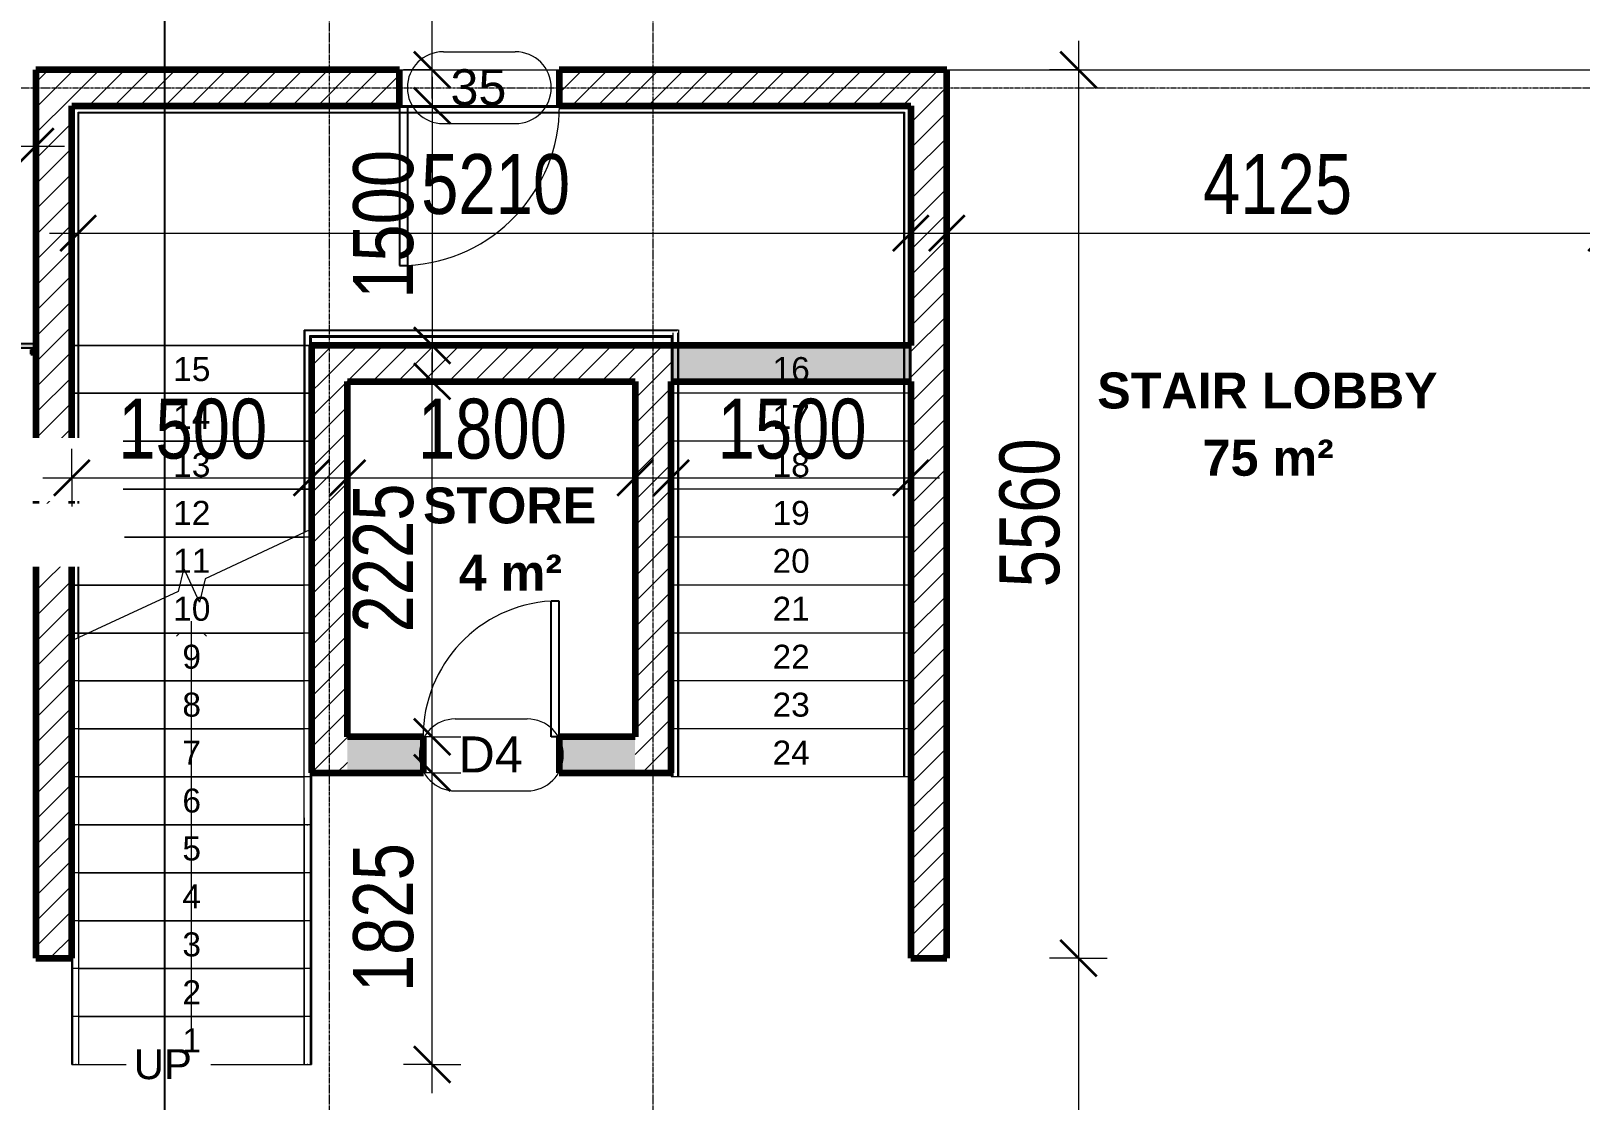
# Model space of a CAD drawing. Header units: millimetres. Extents: x -35190 to 411743, y -233114 to 23872.
# Drawn here: x 12194 to 21886, y -8462 to -1773 of the extents above; entities that cross this region are included whole.
import ezdxf

# ---------------------------------------------------------------- set-up
doc = ezdxf.new("R2010")
doc.units = ezdxf.units.MM
doc.linetypes.add('Grid Line', pattern=[22.225, 12.7, -3.175, 3.175, -3.175])
doc.linetypes.add('Overhead', pattern=[3.96875, 2.38125, -1.5875])
for name, color, linetype, lineweight in [('A-ANNO-DIMS', 211, 'Continuous', 9), ('A-ANNO-DIMS-75', 211, 'Continuous', 9), ('A-AREA', 32, 'Continuous', 18), ('A-AREA-IDEN', 2, 'Continuous', 9), ('A-DETL-THIN', 151, 'Continuous', 18), ('A-DOOR', 31, 'Continuous', 18), ('A-DOOR-IDEN', 31, 'Continuous', 9), ('A-FLOR-HRAL', 11, 'Continuous', 18), ('A-FLOR-HRAL-MBND', 5, 'Overhead', 18), ('A-GLAZ-CURT', 52, 'Continuous', 18), ('A-GLAZ-CWMG', 51, 'Continuous', 18), ('A-WALL', 113, 'Continuous', 18), ('A-WALL-PATT', 111, 'Continuous', 18), ('G-ANNO-TEXT', 231, 'Continuous', 9), ('S-GRID', 1, 'Continuous', 9), ('S-STRS', 31, 'Continuous', 18), ('S-STRS-ANNO', 31, 'Continuous', 18), ('S-STRS-IDEN', 31, 'Continuous', 18), ('S-STRS-MBND', 31, 'Overhead', 18)]:
    doc.layers.add(name, color=color, linetype=linetype, lineweight=lineweight)
doc.styles.add('Arial', font='arial.ttf', dxfattribs={"height": 187.5})
doc.styles.add('Arial_1', font='arial.ttf', dxfattribs={"height": 150})
doc.styles.add('Arial_10', font='arial.ttf', dxfattribs={"height": 225})
doc.styles.add('Arial_3', font='arial.ttf', dxfattribs={"width": 0.8, "height": 375})
doc.styles.add('Arial_7', font='arial.ttf', dxfattribs={"height": 262.5})
doc.styles.add('Arial_8', font='arial.ttf', dxfattribs={"width": 0.7, "height": 262.5})
doc.styles.add('Arial_B', font='arialbd.ttf', dxfattribs={"height": 225})
doc.dimstyles.new('main_4_5mm', dxfattribs={"dimscale": 304.8, "dimtxt": 382.597275, "dimasz": 0.738189, "dimexe": 0.590551, "dimexo": 0.0625, "dimgap": 0.024606, "dimtad": 1, "dimdec": 0, "dimzin": 0, "dimdsep": 46, "dimtxsty": 'Arial_3', "dimblk1": 'OBLIQUE', "dimblk2": 'OBLIQUE', "dimsah": 1, "dimcen": 0.09, "dimdle": 0.590551, "dimazin": 0, "dimtfac": 1, "dimtdec": 4, "dimtix": 1, "dimtmove": 0, "dimatfit": 3, "dimfxl": 0.590551, "dimfxlon": 1, "dimtvp": 1, "dimtolj": 1, "dimtzin": 0, "dimarcsym": 2})
doc.dimstyles.new('small_3_5mm', dxfattribs={"dimscale": 304.8, "dimtxt": 267.818092, "dimasz": 0.738189, "dimexe": 0.590551, "dimexo": 0.0625, "dimgap": 0.024606, "dimtad": 1, "dimdec": 0, "dimzin": 0, "dimdsep": 46, "dimtxsty": 'Arial_8', "dimblk1": 'OBLIQUE', "dimblk2": 'OBLIQUE', "dimsah": 1, "dimcen": 0.09, "dimdle": 0.590551, "dimazin": 0, "dimtfac": 1, "dimtdec": 4, "dimtix": 1, "dimtmove": 0, "dimatfit": 3, "dimfxl": 0.590551, "dimfxlon": 1, "dimtvp": 1, "dimtolj": 1, "dimtzin": 0, "dimarcsym": 2})
pattern_1 = [(45, (0, 0), (-79.5495, 79.5495), [])]

# ---------------------------------------------------------------- blocks, each defined once
blk = doc.blocks.new('M_Single-Flush - 1000 x 1800-437930-GROUND FLOOR')
at = {"layer": 'A-DOOR', "lineweight": 25}
for p, q in [((449, 112.5), (449, 1112.9)), ((500, 1112.9), (449, 1112.9)), ((500, 112.5), (500, 1112.9)), ((500, 112.5), (449, 112.5))]:
    blk.add_line(p, q, dxfattribs=at)
at = {"layer": 'A-DOOR'}
blk.add_arc((500, 112.5), 1001.7, 92.91841, 180, dxfattribs=at)
blk = doc.blocks.new('Railing - Railing-467463-GROUND FLOOR')
at = {"layer": 'A-FLOR-HRAL-MBND'}
for p, q in [((13908.5, -3647.6), (16239.3, -3647.6)), ((13908.5, -3740.3), (13908.5, -3647.6)), ((13908.5, -3647.6), (16239.3, -3647.6)), ((13908.5, -3740.3), (13908.5, -3647.6)), ((13908.5, -3647.6), (16239.3, -3647.6)), ((13908.5, -3740.3), (13908.5, -3647.6)), ((13908.5, -3647.6), (16239.3, -3647.6)), ((13908.5, -3740.3), (13908.5, -3647.6)), ((13938.5, -3677.6), (16209.3, -3677.6)), ((13938.5, -3740.3), (13938.5, -3677.6)), ((13938.5, -3677.6), (16209.3, -3677.6)), ((13938.5, -3740.3), (13938.5, -3677.6)), ((13938.5, -3677.6), (16209.3, -3677.6)), ((13938.5, -3740.3), (13938.5, -3677.6)), ((13938.5, -3677.6), (16209.3, -3677.6)), ((13938.5, -3740.3), (13938.5, -3677.6)), ((16209.3, -3662.6), (16209.3, -3740.3)), ((16209.3, -3662.6), (16209.3, -3740.3)), ((16209.3, -3662.6), (16209.3, -3740.3)), ((16209.3, -3662.6), (16209.3, -3740.3)), ((16239.3, -3662.6), (16239.3, -3740.3)), ((16239.3, -3662.6), (16239.3, -3740.3)), ((16239.3, -3662.6), (16239.3, -3740.3)), ((16239.3, -3662.6), (16239.3, -3740.3)), ((13908.5, -4040.3), (13908.5, -3740.3)), ((13908.5, -4040.3), (13908.5, -3740.3)), ((13908.5, -4040.3), (13908.5, -3740.3)), ((13908.5, -4040.3), (13908.5, -3740.3)), ((13938.5, -4040.3), (13938.5, -3740.3)), ((13938.5, -4040.3), (13938.5, -3740.3)), ((13938.5, -4040.3), (13938.5, -3740.3)), ((13938.5, -4040.3), (13938.5, -3740.3)), ((16209.3, -3740.3), (16209.3, -6140.3)), ((16209.3, -3740.3), (16209.3, -6140.3)), ((16209.3, -3740.3), (16209.3, -6140.3)), ((16209.3, -3740.3), (16209.3, -6140.3)), ((16239.3, -3740.3), (16239.3, -6140.3)), ((16239.3, -3740.3), (16239.3, -6140.3)), ((16239.3, -3740.3), (16239.3, -6140.3)), ((16239.3, -3740.3), (16239.3, -6140.3)), ((13908.5, -4909.4), (13908.5, -4040.3)), ((13908.5, -4909.4), (13908.5, -4040.3)), ((13908.5, -4909.4), (13908.5, -4040.3)), ((13908.5, -4909.4), (13908.5, -4040.3)), ((13938.5, -4895.4), (13938.5, -4040.3)), ((13938.5, -4895.4), (13938.5, -4040.3)), ((13938.5, -4895.4), (13938.5, -4040.3)), ((13938.5, -4895.4), (13938.5, -4040.3)), ((16209.3, -6140.3), (16209.3, -6440.3)), ((16209.3, -6140.3), (16209.3, -6440.3)), ((16209.3, -6140.3), (16209.3, -6440.3)), ((16209.3, -6140.3), (16209.3, -6440.3)), ((16239.3, -6140.3), (16239.3, -6440.3)), ((16239.3, -6140.3), (16239.3, -6440.3)), ((16239.3, -6140.3), (16239.3, -6440.3)), ((16239.3, -6140.3), (16239.3, -6440.3)), ((16239.3, -6440.3), (16209.3, -6440.3)), ((16239.3, -6440.3), (16209.3, -6440.3)), ((16239.3, -6440.3), (16209.3, -6440.3)), ((16239.3, -6440.3), (16209.3, -6440.3))]:
    blk.add_line(p, q, dxfattribs=at)
blk = doc.blocks.new('Railing - Railing-467467-GROUND FLOOR')
at = {"layer": 'A-FLOR-HRAL-MBND'}
for p, q in [((12459.3, -2250.7), (17688.5, -2250.7)), ((12459.3, -3740.3), (12459.3, -2250.7)), ((12459.3, -2250.7), (17688.5, -2250.7)), ((12459.3, -3740.3), (12459.3, -2250.7)), ((12459.3, -2250.7), (17688.5, -2250.7)), ((12459.3, -3740.3), (12459.3, -2250.7)), ((12459.3, -2250.7), (17688.5, -2250.7)), ((12459.3, -3740.3), (12459.3, -2250.7)), ((12489.3, -2280.7), (17658.5, -2280.7)), ((12489.3, -3740.3), (12489.3, -2280.7)), ((12489.3, -2280.7), (17658.5, -2280.7)), ((12489.3, -3740.3), (12489.3, -2280.7)), ((12489.3, -2280.7), (17658.5, -2280.7)), ((12489.3, -3740.3), (12489.3, -2280.7)), ((12489.3, -2280.7), (17658.5, -2280.7)), ((12489.3, -3740.3), (12489.3, -2280.7)), ((17658.5, -2280.7), (17658.5, -3440.3)), ((17658.5, -2280.7), (17658.5, -3440.3)), ((17658.5, -2280.7), (17658.5, -3440.3)), ((17658.5, -2280.7), (17658.5, -3440.3)), ((17688.5, -2250.7), (17688.5, -3440.3)), ((17688.5, -2250.7), (17688.5, -3440.3)), ((17688.5, -2250.7), (17688.5, -3440.3)), ((17688.5, -2250.7), (17688.5, -3440.3)), ((17658.5, -3440.3), (17658.5, -3740.3)), ((17658.5, -3440.3), (17658.5, -3740.3)), ((17658.5, -3440.3), (17658.5, -3740.3)), ((17658.5, -3440.3), (17658.5, -3740.3)), ((17688.5, -3440.3), (17688.5, -3740.3)), ((17688.5, -3440.3), (17688.5, -3740.3)), ((17688.5, -3440.3), (17688.5, -3740.3)), ((17688.5, -3440.3), (17688.5, -3740.3)), ((12459.3, -4040.3), (12459.3, -3740.3)), ((12459.3, -4040.3), (12459.3, -3740.3)), ((12459.3, -4040.3), (12459.3, -3740.3)), ((12459.3, -4040.3), (12459.3, -3740.3)), ((12489.3, -4040.3), (12489.3, -3740.3)), ((12489.3, -4040.3), (12489.3, -3740.3)), ((12489.3, -4040.3), (12489.3, -3740.3)), ((12489.3, -4040.3), (12489.3, -3740.3)), ((17658.5, -3740.3), (17658.5, -6140.3)), ((17658.5, -3740.3), (17658.5, -6140.3)), ((17658.5, -3740.3), (17658.5, -6140.3)), ((17658.5, -3740.3), (17658.5, -6140.3)), ((17688.5, -3740.3), (17688.5, -6140.3)), ((17688.5, -3740.3), (17688.5, -6140.3)), ((17688.5, -3740.3), (17688.5, -6140.3)), ((17688.5, -3740.3), (17688.5, -6140.3)), ((12459.3, -5585.2), (12459.3, -4040.3)), ((12459.3, -5585.2), (12459.3, -4040.3)), ((12459.3, -5585.2), (12459.3, -4040.3)), ((12459.3, -5585.2), (12459.3, -4040.3)), ((12489.3, -5571.2), (12489.3, -4040.3)), ((12489.3, -5571.2), (12489.3, -4040.3)), ((12489.3, -5571.2), (12489.3, -4040.3)), ((12489.3, -5571.2), (12489.3, -4040.3)), ((17658.5, -6140.3), (17658.5, -6440.3)), ((17658.5, -6140.3), (17658.5, -6440.3)), ((17658.5, -6140.3), (17658.5, -6440.3)), ((17658.5, -6140.3), (17658.5, -6440.3)), ((17688.5, -6140.3), (17688.5, -6440.3)), ((17688.5, -6140.3), (17688.5, -6440.3)), ((17688.5, -6140.3), (17688.5, -6440.3)), ((17688.5, -6140.3), (17688.5, -6440.3)), ((17688.5, -6440.3), (17658.5, -6440.3)), ((17688.5, -6440.3), (17658.5, -6440.3)), ((17688.5, -6440.3), (17658.5, -6440.3)), ((17688.5, -6440.3), (17658.5, -6440.3))]:
    blk.add_line(p, q, dxfattribs=at)
blk = doc.blocks.new('Top Rail Type - Top Rail_Internal_-467479-GROUND FLOOR')
at = {"layer": 'A-FLOR-HRAL'}
for p, q in [((13903.5, -6695.6), (13903.5, -8240.3)), ((13943.5, -8240.3), (13943.5, -6695.6))]:
    blk.add_line(p, q, dxfattribs=at)
at = {"layer": 'A-FLOR-HRAL', "flags": 128}
for points in [[(13920.7, -6739.9), (13923.5, -6740.3), (13926.3, -6739.9)], [(13925.6, -8240.3), (13923.5, -8240.3), (13921.4, -8240.3)]]:
    blk.add_lwpolyline(points, dxfattribs=at)
blk = doc.blocks.new('Top Rail Type - Top Rail_Internal_-V8-GROUND FLOOR')
at = {"layer": 'A-FLOR-HRAL', "linetype": 'Overhead'}
for p, q in [((13903.5, -3642.6), (16244.3, -3642.6)), ((13903.5, -4040.3), (13903.5, -3642.6)), ((13943.5, -3682.6), (16204.3, -3682.6)), ((13943.5, -4040.3), (13943.5, -3682.6)), ((16204.3, -3682.6), (16204.3, -3740.3)), ((16244.3, -3642.6), (16244.3, -3740.3)), ((16204.3, -3740.3), (16204.3, -6140.3)), ((16244.3, -3740.3), (16244.3, -6140.3)), ((13903.5, -4911.8), (13903.5, -4040.3)), ((13943.5, -4893.1), (13943.5, -4040.3)), ((16204.3, -6140.3), (16204.3, -6440.3)), ((16244.3, -6140.3), (16244.3, -6440.3)), ((16244.3, -6440.3), (16204.3, -6440.3))]:
    blk.add_line(p, q, dxfattribs=at)
at = {"layer": 'A-FLOR-HRAL'}
for p, q in [((13943.5, -4893.1), (13903.5, -4911.8)), ((13903.5, -8240.3), (13903.5, -4911.8)), ((13943.5, -8240.3), (13943.5, -4893.1)), ((13903.5, -8240.3), (13943.5, -8240.3))]:
    blk.add_line(p, q, dxfattribs=at)
blk = doc.blocks.new('Top Rail Type - Top Rail_Internal_-467497-GROUND FLOOR')
at = {"layer": 'A-FLOR-HRAL'}
for p, q in [((12454.3, -6695.6), (12454.3, -8240.3)), ((12494.3, -8240.3), (12494.3, -6695.6))]:
    blk.add_line(p, q, dxfattribs=at)
at = {"layer": 'A-FLOR-HRAL', "flags": 128}
for points in [[(12471.5, -6739.9), (12474.3, -6740.3), (12477.1, -6739.9)], [(12476.4, -8240.3), (12474.3, -8240.3), (12472.2, -8240.3)]]:
    blk.add_lwpolyline(points, dxfattribs=at)
blk = doc.blocks.new('Top Rail Type - Top Rail_Internal_-V9-GROUND FLOOR')
at = {"layer": 'A-FLOR-HRAL', "linetype": 'Overhead'}
for p, q in [((12454.3, -2245.7), (17693.5, -2245.7)), ((12454.3, -4040.3), (12454.3, -2245.7)), ((12494.3, -2285.7), (17653.5, -2285.7)), ((12494.3, -4040.3), (12494.3, -2285.7)), ((17653.5, -2285.7), (17653.5, -3440.3)), ((17693.5, -2245.7), (17693.5, -3440.3)), ((17653.5, -3440.3), (17653.5, -6140.3)), ((17693.5, -3440.3), (17693.5, -6140.3)), ((12454.3, -5587.5), (12454.3, -4040.3)), ((12494.3, -5568.9), (12494.3, -4040.3)), ((17653.5, -6140.3), (17653.5, -6440.3)), ((17693.5, -6140.3), (17693.5, -6440.3)), ((17693.5, -6440.3), (17653.5, -6440.3))]:
    blk.add_line(p, q, dxfattribs=at)
at = {"layer": 'A-FLOR-HRAL'}
for p, q in [((12494.3, -5568.9), (12454.3, -5587.5)), ((12454.3, -8240.3), (12454.3, -5587.5)), ((12494.3, -8240.3), (12494.3, -5568.9)), ((12454.3, -8240.3), (12494.3, -8240.3))]:
    blk.add_line(p, q, dxfattribs=at)
blk = doc.blocks.new('M_Single-Flush - 850 x 2100mm-428653-GROUND FLOOR')
at = {"layer": 'A-DOOR', "lineweight": 25}
for p, q in [((374, 112.5), (374, 962.7)), ((425, 962.7), (374, 962.7)), ((425, 112.5), (425, 962.7)), ((425, 112.5), (374, 112.5))]:
    blk.add_line(p, q, dxfattribs=at)
at = {"layer": 'A-DOOR'}
blk.add_arc((425, 112.5), 851.7, 93.43297, 180, dxfattribs=at)
blk = doc.blocks.new('Rectangular Mullion - 30mm Square-793321-GROUND FLOOR')
at = {"layer": 'A-GLAZ-CWMG'}
blk.add_hatch(color=1, dxfattribs=at).paths.add_polyline_path([(0, 15), (0, -15), (-30, -15), (-30, 15)])
at = {"layer": 'A-GLAZ-CWMG', "lineweight": 35}
for p, q in [((-30, 15), (0, 15)), ((-30, -15), (-30, 15)), ((0, 15), (0, -15)), ((0, -15), (-30, -15))]:
    blk.add_line(p, q, dxfattribs=at)
blk = doc.blocks.new('System Panel - Glazed-793317-GROUND FLOOR')
at = {"layer": 'A-GLAZ-CURT'}
blk.add_hatch(color=1, dxfattribs=at).paths.add_polyline_path([(343.8, 24.5), (343.8, 49.5), (-343.8, 49.5), (-343.8, 24.5)])
at = {"layer": 'A-GLAZ-CURT', "lineweight": 25}
for p, q in [((343.8, 49.5), (-343.8, 49.5)), ((-343.8, 49.5), (-343.8, 24.5)), ((-343.8, 24.5), (343.8, 24.5)), ((343.8, 24.5), (343.8, 49.5))]:
    blk.add_line(p, q, dxfattribs=at)
blk = doc.blocks.new('DIMBLOCK30-GROUND FLOOR')
at = {"layer": 'A-ANNO-DIMS-75', "transparency": 16777216}
for p, q in [((17923.9, -3037.4), (17923.9, -2857.4)), ((22048.9, -3037.4), (22048.9, -2857.4)), ((17743.9, -3037.4), (22228.9, -3037.4)), ((17923.9, -3037.4), (17923.9, -3217.4)), ((22048.9, -3037.4), (22048.9, -3217.4))]:
    blk.add_line(p, q, dxfattribs=at)
at = {"layer": 'A-ANNO-DIMS-75', "lineweight": 35, "transparency": 16777216}
for p, q in [((17923.9, -3037.4), (18036.4, -2924.9)), ((22048.9, -3037.4), (22161.4, -2924.9)), ((17923.9, -3037.4), (17811.4, -3149.9)), ((22048.9, -3037.4), (21936.4, -3149.9))]:
    blk.add_line(p, q, dxfattribs=at)
at = {"layer": 'A-ANNO-DIMS-75', "color": 0, "transparency": 16777216, "insert": (19527.3, -2543.1), "char_height": 375, "width": 1101.88, "attachment_point": 1, "line_spacing_factor": 0.941778, "style": 'Arial_3'}
blk.add_mtext('4125', dxfattribs=at)
blk = doc.blocks.new('_Oblique')
at = {"color": 0, "linetype": 'ByBlock', "lineweight": -2}
blk.add_line((-0.5, -0.5), (0.5, 0.5), dxfattribs=at)
blk = doc.blocks.new('DIMBLOCK31-GROUND FLOOR')
at = {"layer": 'A-ANNO-DIMS-75', "transparency": 16777216}
for p, q in [((12489.3, -3037.4), (12489.3, -2857.4)), ((17698.9, -3037.4), (17698.9, -2857.4)), ((12309.3, -3037.4), (17878.9, -3037.4)), ((12489.3, -3037.4), (12489.3, -3217.4)), ((17698.9, -3037.4), (17698.9, -3217.4))]:
    blk.add_line(p, q, dxfattribs=at)
at = {"layer": 'A-ANNO-DIMS-75', "lineweight": 35, "transparency": 16777216}
for p, q in [((12489.3, -3037.4), (12601.8, -2924.9)), ((17698.9, -3037.4), (17811.4, -2924.9)), ((12489.3, -3037.4), (12376.8, -3149.9)), ((17698.9, -3037.4), (17586.4, -3149.9))]:
    blk.add_line(p, q, dxfattribs=at)
at = {"layer": 'A-ANNO-DIMS-75', "color": 0, "transparency": 16777216, "insert": (14635, -2543.1), "char_height": 375, "width": 1101.88, "attachment_point": 1, "line_spacing_factor": 0.941778, "style": 'Arial_3'}
blk.add_mtext('5210', dxfattribs=at)
blk = doc.blocks.new('DIMBLOCK34-GROUND FLOOR')
at = {"layer": 'A-ANNO-DIMS-75', "transparency": 16777216}
for p, q in [((11086.4, -2493.1), (11086.4, -2313.1)), ((12223.9, -2493.1), (12223.9, -2313.1)), ((11086.4, -2493.1), (12403.9, -2493.1)), ((11086.4, -2493.1), (11086.4, -2673.1)), ((12223.9, -2493.1), (12223.9, -2673.1))]:
    blk.add_line(p, q, dxfattribs=at)
at = {"layer": 'A-ANNO-DIMS-75', "lineweight": 35, "transparency": 16777216}
for p, q in [((11086.4, -2493.1), (11198.9, -2380.6)), ((12223.9, -2493.1), (12336.4, -2380.6)), ((11086.4, -2493.1), (10973.9, -2605.6)), ((12223.9, -2493.1), (12111.4, -2605.6))]:
    blk.add_line(p, q, dxfattribs=at)
at = {"layer": 'A-ANNO-DIMS-75', "color": 0, "transparency": 16777216, "insert": (11196, -1998.8), "char_height": 375, "width": 1101.88, "attachment_point": 1, "line_spacing_factor": 0.941778, "style": 'Arial_3'}
blk.add_mtext('1138', dxfattribs=at)
blk = doc.blocks.new('DIMBLOCK127-GROUND FLOOR')
at = {"layer": 'A-ANNO-DIMS-75', "transparency": 16777216}
for p, q in [((18747.2, -1835.3), (18747.2, -7575.3)), ((18747.2, -2015.3), (18567.2, -2015.3)), ((18747.2, -2015.3), (18927.2, -2015.3)), ((18747.2, -7575.3), (18567.2, -7575.3)), ((18747.2, -7575.3), (18927.2, -7575.3))]:
    blk.add_line(p, q, dxfattribs=at)
at = {"layer": 'A-ANNO-DIMS-75', "lineweight": 35, "transparency": 16777216}
for p, q in [((18747.2, -2015.3), (18634.7, -1902.8)), ((18747.2, -2015.3), (18859.7, -2127.8)), ((18747.2, -7575.3), (18634.7, -7462.8)), ((18747.2, -7575.3), (18859.7, -7687.8))]:
    blk.add_line(p, q, dxfattribs=at)
at = {"layer": 'A-ANNO-DIMS-75', "color": 0, "transparency": 16777216, "insert": (18252.9, -5254.4), "char_height": 375, "width": 1101.88, "attachment_point": 1, "rotation": 90, "line_spacing_factor": 0.941778, "style": 'Arial_3'}
blk.add_mtext('5560', dxfattribs=at)
blk = doc.blocks.new('DIMBLOCK128-GROUND FLOOR')
at = {"layer": 'A-ANNO-DIMS-75', "lineweight": 35, "transparency": 16777216}
for p, q in [((18747.2, -7575.3), (18634.7, -7462.8)), ((18747.2, -7575.3), (18859.7, -7687.8)), ((18747.2, -15775.3), (18634.7, -15662.8)), ((18747.2, -15775.3), (18859.7, -15887.8))]:
    blk.add_line(p, q, dxfattribs=at)
at = {"layer": 'A-ANNO-DIMS-75', "transparency": 16777216}
for p, q in [((18747.2, -7575.3), (18567.2, -7575.3)), ((18747.2, -7575.3), (18747.2, -15955.3)), ((18747.2, -7575.3), (18927.2, -7575.3)), ((18747.2, -15775.3), (18567.2, -15775.3)), ((18747.2, -15775.3), (18927.2, -15775.3))]:
    blk.add_line(p, q, dxfattribs=at)
at = {"layer": 'A-ANNO-DIMS-75', "color": 0, "transparency": 16777216, "insert": (18252.9, -12134.4), "char_height": 375, "width": 1101.88, "attachment_point": 1, "rotation": 90, "line_spacing_factor": 0.941778, "style": 'Arial_3'}
blk.add_mtext('8200', dxfattribs=at)
blk = doc.blocks.new('DIMBLOCK188-GROUND FLOOR')
at = {"layer": 'A-ANNO-DIMS-75', "lineweight": 35, "transparency": 16777216}
for p, q in [((14704.1, -215.3), (14591.6, -102.8)), ((14704.1, -215.3), (14816.6, -327.8)), ((14704.1, -2015.3), (14591.6, -1902.8)), ((14704.1, -2015.3), (14816.6, -2127.8))]:
    blk.add_line(p, q, dxfattribs=at)
at = {"layer": 'A-ANNO-DIMS-75', "transparency": 16777216}
for p, q in [((14704.1, -215.3), (14524.1, -215.3)), ((14704.1, -2195.3), (14704.1, -215.3)), ((14704.1, -215.3), (14884.1, -215.3)), ((14704.1, -2015.3), (14524.1, -2015.3)), ((14704.1, -2015.3), (14884.1, -2015.3))]:
    blk.add_line(p, q, dxfattribs=at)
at = {"layer": 'A-ANNO-DIMS-75', "color": 0, "transparency": 16777216, "insert": (14355.8, -1395.5), "char_height": 262.5, "width": 672.429, "attachment_point": 1, "rotation": 90, "line_spacing_factor": 0.941778, "style": 'Arial_8'}
blk.add_mtext('1800', dxfattribs=at)
blk = doc.blocks.new('DIMBLOCK195-GROUND FLOOR')
at = {"layer": 'A-ANNO-DIMS-75', "lineweight": 35, "transparency": 16777216}
for p, q in [((14704.1, -2240.3), (14591.6, -2127.8)), ((14704.1, -2240.3), (14816.6, -2352.8)), ((14704.1, -3740.3), (14591.6, -3627.8)), ((14704.1, -3740.3), (14816.6, -3852.8))]:
    blk.add_line(p, q, dxfattribs=at)
at = {"layer": 'A-ANNO-DIMS-75', "transparency": 16777216}
for p, q in [((14704.1, -2060.3), (14704.1, -3920.3)), ((14704.1, -2240.3), (14524.1, -2240.3)), ((14704.1, -2240.3), (14884.1, -2240.3)), ((14704.1, -3740.3), (14524.1, -3740.3)), ((14704.1, -3740.3), (14884.1, -3740.3))]:
    blk.add_line(p, q, dxfattribs=at)
at = {"layer": 'A-ANNO-DIMS-75', "color": 0, "transparency": 16777216, "insert": (14209.7, -3449.4), "char_height": 375, "width": 1101.88, "attachment_point": 1, "rotation": 90, "line_spacing_factor": 0.941778, "style": 'Arial_3'}
blk.add_mtext('1500', dxfattribs=at)
blk = doc.blocks.new('DIMBLOCK196-GROUND FLOOR')
at = {"layer": 'A-ANNO-DIMS-75', "lineweight": 35, "transparency": 16777216}
for p, q in [((14704.1, -3965.3), (14591.6, -3852.8)), ((14704.1, -3965.3), (14816.6, -4077.8)), ((14704.1, -6190.3), (14591.6, -6077.8)), ((14704.1, -6190.3), (14816.6, -6302.8))]:
    blk.add_line(p, q, dxfattribs=at)
at = {"layer": 'A-ANNO-DIMS-75', "transparency": 16777216}
for p, q in [((14704.1, -6370.3), (14704.1, -3785.3)), ((14704.1, -3965.3), (14524.1, -3965.3)), ((14704.1, -3965.3), (14884.1, -3965.3)), ((14704.1, -6190.3), (14524.1, -6190.3)), ((14704.1, -6190.3), (14884.1, -6190.3))]:
    blk.add_line(p, q, dxfattribs=at)
at = {"layer": 'A-ANNO-DIMS-75', "color": 0, "transparency": 16777216, "insert": (14209.7, -5536.9), "char_height": 375, "width": 1101.88, "attachment_point": 1, "rotation": 90, "line_spacing_factor": 0.941778, "style": 'Arial_3'}
blk.add_mtext('2225', dxfattribs=at)
blk = doc.blocks.new('DIMBLOCK197-GROUND FLOOR')
at = {"layer": 'A-ANNO-DIMS-75', "transparency": 16777216}
for p, q in [((14173.9, -4568.2), (14173.9, -4388.2)), ((15973.9, -4568.2), (15973.9, -4388.2)), ((13993.9, -4568.2), (16153.9, -4568.2)), ((14173.9, -4568.2), (14173.9, -4748.2)), ((15973.9, -4568.2), (15973.9, -4748.2))]:
    blk.add_line(p, q, dxfattribs=at)
at = {"layer": 'A-ANNO-DIMS-75', "lineweight": 35, "transparency": 16777216}
for p, q in [((14173.9, -4568.2), (14286.4, -4455.7)), ((15973.9, -4568.2), (16086.4, -4455.7)), ((14173.9, -4568.2), (14061.4, -4680.7)), ((15973.9, -4568.2), (15861.4, -4680.7))]:
    blk.add_line(p, q, dxfattribs=at)
at = {"layer": 'A-ANNO-DIMS-75', "color": 0, "transparency": 16777216, "insert": (14614.8, -4073.8), "char_height": 375, "width": 1101.88, "attachment_point": 1, "line_spacing_factor": 0.941778, "style": 'Arial_3'}
blk.add_mtext('1800', dxfattribs=at)
blk = doc.blocks.new('DIMBLOCK198-GROUND FLOOR')
at = {"layer": 'A-ANNO-DIMS-75', "transparency": 16777216}
for p, q in [((12448.9, -4568.2), (12448.9, -4388.2)), ((13948.9, -4568.2), (13948.9, -4388.2)), ((12268.9, -4568.2), (14128.9, -4568.2)), ((12448.9, -4568.2), (12448.9, -4748.2)), ((13948.9, -4568.2), (13948.9, -4748.2))]:
    blk.add_line(p, q, dxfattribs=at)
at = {"layer": 'A-ANNO-DIMS-75', "lineweight": 35, "transparency": 16777216}
for p, q in [((12448.9, -4568.2), (12561.4, -4455.7)), ((13948.9, -4568.2), (14061.4, -4455.7)), ((12448.9, -4568.2), (12336.4, -4680.7)), ((13948.9, -4568.2), (13836.4, -4680.7))]:
    blk.add_line(p, q, dxfattribs=at)
at = {"layer": 'A-ANNO-DIMS-75', "color": 0, "transparency": 16777216, "insert": (12739.8, -4073.8), "char_height": 375, "width": 1101.88, "attachment_point": 1, "line_spacing_factor": 0.941778, "style": 'Arial_3'}
blk.add_mtext('1500', dxfattribs=at)
blk = doc.blocks.new('DIMBLOCK199-GROUND FLOOR')
at = {"layer": 'A-ANNO-DIMS-75', "transparency": 16777216}
for p, q in [((16198.9, -4568.2), (16198.9, -4388.2)), ((17698.9, -4568.2), (17698.9, -4388.2)), ((16018.9, -4568.2), (17878.9, -4568.2)), ((16198.9, -4568.2), (16198.9, -4748.2)), ((17698.9, -4568.2), (17698.9, -4748.2))]:
    blk.add_line(p, q, dxfattribs=at)
at = {"layer": 'A-ANNO-DIMS-75', "lineweight": 35, "transparency": 16777216}
for p, q in [((16198.9, -4568.2), (16311.4, -4455.7)), ((17698.9, -4568.2), (17811.4, -4455.7)), ((16198.9, -4568.2), (16086.4, -4680.7)), ((17698.9, -4568.2), (17586.4, -4680.7))]:
    blk.add_line(p, q, dxfattribs=at)
at = {"layer": 'A-ANNO-DIMS-75', "color": 0, "transparency": 16777216, "insert": (16489.8, -4073.8), "char_height": 375, "width": 1101.88, "attachment_point": 1, "line_spacing_factor": 0.941778, "style": 'Arial_3'}
blk.add_mtext('1500', dxfattribs=at)
blk = doc.blocks.new('DIMBLOCK200-GROUND FLOOR')
at = {"layer": 'A-ANNO-DIMS-75', "transparency": 16777216}
for p, q in [((14704.1, -8420.3), (14704.1, -6235.3)), ((14704.1, -6415.3), (14524.1, -6415.3)), ((14704.1, -6415.3), (14884.1, -6415.3)), ((14704.1, -8240.3), (14524.1, -8240.3)), ((14704.1, -8240.3), (14884.1, -8240.3))]:
    blk.add_line(p, q, dxfattribs=at)
at = {"layer": 'A-ANNO-DIMS-75', "lineweight": 35, "transparency": 16777216}
for p, q in [((14704.1, -6415.3), (14591.6, -6302.8)), ((14704.1, -6415.3), (14816.6, -6527.8)), ((14704.1, -8240.3), (14591.6, -8127.8)), ((14704.1, -8240.3), (14816.6, -8352.8))]:
    blk.add_line(p, q, dxfattribs=at)
at = {"layer": 'A-ANNO-DIMS-75', "color": 0, "transparency": 16777216, "insert": (14209.7, -7786.9), "char_height": 375, "width": 1101.88, "attachment_point": 1, "rotation": 90, "line_spacing_factor": 0.941778, "style": 'Arial_3'}
blk.add_mtext('1825', dxfattribs=at)
blk = doc.blocks.new('M_Door Tag - M_Door Tag-1233-GROUND FLOOR')
at = {"layer": 'A-DOOR-IDEN'}
for p, q in [((-3, 3), (3, 3)), ((-3, -3), (3, -3))]:
    blk.add_line(p, q, dxfattribs=at)
for centre, start, end in [((-3, 0), 90, 270), ((3, 0), 270, 90)]:
    blk.add_arc(centre, 3, start, end, dxfattribs=at)

msp = doc.modelspace()

# ---------------------------------------------------------------- hatches: boundary and pattern name
at = {"layer": 'A-WALL-PATT'}
h = msp.add_hatch(dxfattribs=at)
h.set_pattern_fill('FP_1', color=256, style=0, pattern_type=2)
h.set_pattern_definition(pattern_1)
h.paths.add_polyline_path([(12223.9, -7575.3), (12448.9, -7575.3), (12448.9, -2015.3), (12223.9, -2015.3), (12223.9, -7329.7)])
h = msp.add_hatch(dxfattribs=at)
h.set_pattern_fill('FP_1', color=256, style=0, pattern_type=2)
h.set_pattern_definition(pattern_1)
h.paths.add_polyline_path([(13644.5, -2240.3), (14498.9, -2240.3), (14498.9, -2015.3), (12448.9, -2015.3), (12448.9, -2240.3)])
h.paths.add_polyline_path([(17698.9, -2240.3), (17923.9, -2240.3), (17923.9, -2015.3), (15498.9, -2015.3), (15498.9, -2240.3)])
h = msp.add_hatch(dxfattribs=at)
h.set_pattern_fill('FP_1', color=256, style=0, pattern_type=2)
h.set_pattern_definition(pattern_1)
h.paths.add_polyline_path([(17923.9, -7575.3), (17923.9, -2240.3), (17698.9, -2240.3), (17698.9, -7575.3)])
h = msp.add_hatch(dxfattribs=at)
h.set_pattern_fill('FP_1', color=256, style=0, pattern_type=2)
h.set_pattern_definition(pattern_1)
h.paths.add_polyline_path([(15973.9, -3965.3), (15973.9, -3740.3), (13948.9, -3740.3), (13948.9, -3965.3), (14173.9, -3965.3)])
h = msp.add_hatch(dxfattribs=at)
h.set_pattern_fill('FP_1', color=256, style=0, pattern_type=2)
h.set_pattern_definition(pattern_1)
h.paths.add_polyline_path([(16198.9, -6415.3), (16198.9, -3740.3), (15973.9, -3740.3), (15973.9, -6415.3)])
msp.add_hatch(color=1, dxfattribs=at).paths.add_polyline_path([(17698.9, -3965.3), (17698.9, -3740.3), (16198.9, -3740.3), (16198.9, -3965.3)])
h = msp.add_hatch(dxfattribs=at)
h.set_pattern_fill('FP_1', color=256, style=0, pattern_type=2)
h.set_pattern_definition(pattern_1)
h.paths.add_polyline_path([(14173.9, -6415.3), (14173.9, -3965.3), (13948.9, -3965.3), (13948.9, -6415.3)])
h = msp.add_hatch(color=1, dxfattribs=at)
h.paths.add_polyline_path([(15973.9, -6415.3), (15973.9, -6190.3), (15498.9, -6190.3), (15498.9, -6415.3), (15590.8, -6415.3)])
h.paths.add_polyline_path([(14648.9, -6415.3), (14648.9, -6190.3), (14173.9, -6190.3), (14173.9, -6415.3)])

# ---------------------------------------------------------------- linework, layer by layer
at = {"layer": 'A-AREA'}
msp.add_line((17923.9, -2015.3), (22048.9, -2015.3), dxfattribs=at)
at = {"layer": 'A-DETL-THIN'}
for p, q in [((13948.9, -3740.3), (12448.9, -3740.3)), ((13948.9, -3740.3), (13948.9, -8240.3)), ((16198.9, -3740.3), (13948.9, -3740.3)), ((17698.9, -3740.3), (17698.9, -7575.3)), ((13948.9, -4040.3), (12448.9, -4040.3)), ((13948.9, -4340.3), (12448.9, -4340.3)), ((13948.9, -4640.3), (12448.9, -4640.3)), ((13948.9, -4940.3), (12448.9, -4940.3)), ((13948.9, -5240.3), (12448.9, -5240.3)), ((13948.9, -5540.3), (12448.9, -5540.3)), ((13948.9, -5840.3), (12448.9, -5840.3)), ((13948.9, -6140.3), (12448.9, -6140.3)), ((13948.9, -6440.3), (12448.9, -6440.3)), ((13948.9, -6740.3), (12448.9, -6740.3)), ((13948.9, -7040.3), (12448.9, -7040.3)), ((13948.9, -7340.3), (12448.9, -7340.3)), ((12448.9, -7940.3), (12448.9, -7575.3)), ((13948.9, -7640.3), (12448.9, -7640.3)), ((13948.9, -7940.3), (12448.9, -7940.3))]:
    msp.add_line(p, q, dxfattribs=at)
at = {"layer": 'A-WALL', "lineweight": 140}
for p, q in [((12223.9, -2015.3), (12223.9, -7575.3)), ((14498.9, -2015.3), (12223.9, -2015.3)), ((14498.9, -2240.3), (14498.9, -2015.3)), ((17923.9, -2015.3), (15498.9, -2015.3)), ((15498.9, -2015.3), (15498.9, -2240.3)), ((17923.9, -7575.3), (17923.9, -2015.3)), ((12448.9, -7575.3), (12448.9, -2240.3)), ((12448.9, -2240.3), (14498.9, -2240.3)), ((15498.9, -2240.3), (17698.9, -2240.3)), ((17698.9, -2240.3), (17698.9, -3740.3)), ((17698.9, -3740.3), (13948.9, -3740.3)), ((13948.9, -3740.3), (13948.9, -6415.3)), ((14173.9, -3965.3), (15973.9, -3965.3)), ((14173.9, -6190.3), (14173.9, -3965.3)), ((15973.9, -3965.3), (15973.9, -6190.3)), ((16198.9, -6415.3), (16198.9, -3965.3)), ((16198.9, -3965.3), (17698.9, -3965.3)), ((17698.9, -3965.3), (17698.9, -7575.3)), ((14648.9, -6190.3), (14173.9, -6190.3)), ((14648.9, -6415.3), (14648.9, -6190.3)), ((15973.9, -6190.3), (15498.9, -6190.3)), ((15498.9, -6190.3), (15498.9, -6415.3)), ((13948.9, -6415.3), (14648.9, -6415.3)), ((15498.9, -6415.3), (16198.9, -6415.3)), ((12223.9, -7575.3), (12448.9, -7575.3)), ((17698.9, -7575.3), (17923.9, -7575.3))]:
    msp.add_line(p, q, dxfattribs=at)
at = {"layer": 'A-WALL'}
for p, q in [((14498.9, -2015.3), (15498.9, -2015.3)), ((15498.9, -2240.3), (14498.9, -2240.3))]:
    msp.add_line(p, q, dxfattribs=at)
at = {"layer": 'S-GRID', "linetype": 'Grid Line'}
for p, q in [((14061.4, -23401.6), (14061.4, 18871.1)), ((16086.4, -23401.6), (16086.4, 18871.1)), ((-16035.3, -2127.8), (47071.4, -2127.8))]:
    msp.add_line(p, q, dxfattribs=at)
at = {"layer": 'S-STRS', "linetype": 'Overhead'}
for p, q in [((13842.3, -4940.3), (13903.5, -4940.3)), ((13943.5, -4940.3), (13948.9, -4940.3)), ((13123.6, -5240.3), (13198.9, -5240.3)), ((13274.2, -5240.3), (13903.5, -5240.3)), ((13943.5, -5240.3), (13948.9, -5240.3)), ((12555.6, -5540.3), (13903.5, -5540.3)), ((13943.5, -5540.3), (13948.9, -5540.3)), ((12448.9, -5840.3), (12454.3, -5840.3)), ((12494.3, -5840.3), (13903.5, -5840.3)), ((13943.5, -5840.3), (13948.9, -5840.3)), ((12448.9, -6140.3), (12454.3, -6140.3)), ((12494.3, -6140.3), (13903.5, -6140.3)), ((13943.5, -6140.3), (13948.9, -6140.3)), ((12448.9, -6440.3), (12454.3, -6440.3)), ((12494.3, -6440.3), (13903.5, -6440.3)), ((13943.5, -6440.3), (13948.9, -6440.3)), ((12448.9, -6740.3), (12454.3, -6740.3)), ((12494.3, -6740.3), (13903.5, -6740.3)), ((13943.5, -6740.3), (13948.9, -6740.3)), ((12448.9, -7040.3), (12454.3, -7040.3)), ((12494.3, -7040.3), (13903.5, -7040.3)), ((13943.5, -7040.3), (13948.9, -7040.3)), ((12448.9, -7340.3), (12454.3, -7340.3)), ((12494.3, -7340.3), (13903.5, -7340.3)), ((13943.5, -7340.3), (13948.9, -7340.3)), ((12448.9, -7640.3), (12454.3, -7640.3)), ((12494.3, -7640.3), (13903.5, -7640.3)), ((13943.5, -7640.3), (13948.9, -7640.3)), ((12448.9, -7940.3), (12454.3, -7940.3)), ((12494.3, -7940.3), (13903.5, -7940.3)), ((13943.5, -7940.3), (13948.9, -7940.3)), ((12448.9, -8240.3), (12454.3, -8240.3)), ((12494.3, -8240.3), (13903.5, -8240.3)), ((13943.5, -8240.3), (13948.9, -8240.3))]:
    msp.add_line(p, q, dxfattribs=at)
at = {"layer": 'S-STRS'}
for p, q in [((13842.3, -4940.3), (13903.5, -4940.3)), ((13943.5, -4940.3), (13948.9, -4940.3)), ((13948.9, -4940.3), (13948.9, -4890.6)), ((13123.6, -5240.3), (13198.9, -5240.3)), ((13274.2, -5240.3), (13903.5, -5240.3)), ((13943.5, -5240.3), (13948.9, -5240.3)), ((12555.6, -5540.3), (13903.5, -5540.3)), ((13943.5, -5540.3), (13948.9, -5540.3)), ((12448.9, -5840.3), (12454.3, -5840.3)), ((12494.3, -5840.3), (13903.5, -5840.3)), ((13943.5, -5840.3), (13948.9, -5840.3)), ((12448.9, -6140.3), (12454.3, -6140.3)), ((12494.3, -6140.3), (13903.5, -6140.3)), ((13943.5, -6140.3), (13948.9, -6140.3)), ((12448.9, -6440.3), (12454.3, -6440.3)), ((12494.3, -6440.3), (13903.5, -6440.3)), ((13943.5, -6440.3), (13948.9, -6440.3)), ((13948.9, -6440.3), (13948.9, -6415.3)), ((13948.9, -6740.3), (13948.9, -6440.3)), ((12448.9, -6740.3), (12454.3, -6740.3)), ((12494.3, -6740.3), (13903.5, -6740.3)), ((13943.5, -6740.3), (13948.9, -6740.3)), ((13948.9, -7040.3), (13948.9, -6740.3)), ((12448.9, -7040.3), (12454.3, -7040.3)), ((12494.3, -7040.3), (13903.5, -7040.3)), ((13943.5, -7040.3), (13948.9, -7040.3)), ((13948.9, -7340.3), (13948.9, -7040.3)), ((12448.9, -7340.3), (12454.3, -7340.3)), ((12494.3, -7340.3), (13903.5, -7340.3)), ((13943.5, -7340.3), (13948.9, -7340.3)), ((13948.9, -7640.3), (13948.9, -7340.3)), ((12448.9, -7640.3), (12448.9, -7575.3)), ((12448.9, -7940.3), (12448.9, -7640.3)), ((12448.9, -7640.3), (12454.3, -7640.3)), ((12494.3, -7640.3), (13903.5, -7640.3)), ((13943.5, -7640.3), (13948.9, -7640.3)), ((13948.9, -7940.3), (13948.9, -7640.3)), ((12448.9, -8240.3), (12448.9, -7940.3)), ((12448.9, -7940.3), (12454.3, -7940.3)), ((12494.3, -7940.3), (13903.5, -7940.3)), ((13943.5, -7940.3), (13948.9, -7940.3)), ((13948.9, -8240.3), (13948.9, -7940.3)), ((12448.9, -8240.3), (12454.3, -8240.3)), ((12494.3, -8240.3), (13903.5, -8240.3)), ((13943.5, -8240.3), (13948.9, -8240.3))]:
    msp.add_line(p, q, dxfattribs=at)
at = {"layer": 'S-STRS-ANNO'}
for p, q in [((13198.9, -5540.3), (13198.9, -5465.3)), ((13123.9, -5540.3), (13105.2, -5559.1)), ((13198.9, -5840.3), (13198.9, -5540.3)), ((13273.9, -5540.3), (13292.7, -5559.1)), ((13198.9, -6140.3), (13198.9, -5840.3)), ((13198.9, -6440.3), (13198.9, -6140.3)), ((13198.9, -6740.3), (13198.9, -6440.3)), ((13198.9, -7040.3), (13198.9, -6740.3)), ((13198.9, -7340.3), (13198.9, -7040.3)), ((13198.9, -7640.3), (13198.9, -7340.3)), ((13198.9, -7940.3), (13198.9, -7640.3)), ((13198.9, -8240.3), (13198.9, -7940.3))]:
    msp.add_line(p, q, dxfattribs=at)
at = {"layer": 'S-STRS-MBND'}
for p, q in [((12448.9, -2240.3), (12448.9, -3740.3)), ((17698.9, -2240.3), (12448.9, -2240.3)), ((17698.9, -3740.3), (17698.9, -2240.3)), ((12448.9, -3740.3), (13948.9, -3740.3)), ((12448.9, -4940.3), (12448.9, -3740.3)), ((13948.9, -3688), (16198.9, -3688)), ((13948.9, -3740.3), (13948.9, -3688)), ((13948.9, -4890.6), (13948.9, -3740.3)), ((16198.9, -3688), (16198.9, -3740.3)), ((17698.9, -3740.3), (16198.9, -3740.3)), ((16198.9, -3740.3), (16198.9, -6440.3)), ((17698.9, -3740.3), (16198.9, -3740.3)), ((17698.9, -3740.3), (17698.9, -6440.3)), ((12448.9, -4040.3), (13948.9, -4040.3)), ((12448.9, -4040.3), (13948.9, -4040.3)), ((17698.9, -4040.3), (16198.9, -4040.3)), ((17698.9, -4040.3), (16198.9, -4040.3)), ((12448.9, -4340.3), (13948.9, -4340.3)), ((12448.9, -4340.3), (13948.9, -4340.3)), ((17698.9, -4340.3), (16198.9, -4340.3)), ((17698.9, -4340.3), (16198.9, -4340.3)), ((12448.9, -4640.3), (13948.9, -4640.3)), ((12448.9, -4640.3), (13948.9, -4640.3)), ((17698.9, -4640.3), (16198.9, -4640.3)), ((17698.9, -4640.3), (16198.9, -4640.3)), ((12448.9, -4940.3), (13842.3, -4940.3)), ((12448.9, -4940.3), (13842.3, -4940.3)), ((17698.9, -4940.3), (16198.9, -4940.3)), ((17698.9, -4940.3), (16198.9, -4940.3)), ((12448.9, -5240.3), (13123.6, -5240.3)), ((12448.9, -5240.3), (13123.6, -5240.3)), ((13198.9, -5240.3), (13274.2, -5240.3)), ((13198.9, -5240.3), (13274.2, -5240.3)), ((17698.9, -5240.3), (16198.9, -5240.3)), ((17698.9, -5240.3), (16198.9, -5240.3)), ((12448.9, -5540.3), (12555.6, -5540.3)), ((12448.9, -5540.3), (12555.6, -5540.3)), ((17698.9, -5540.3), (16198.9, -5540.3)), ((17698.9, -5540.3), (16198.9, -5540.3)), ((17698.9, -5840.3), (16198.9, -5840.3)), ((17698.9, -5840.3), (16198.9, -5840.3)), ((17698.9, -6140.3), (16198.9, -6140.3)), ((17698.9, -6140.3), (16198.9, -6140.3)), ((17698.9, -6440.3), (16198.9, -6440.3))]:
    msp.add_line(p, q, dxfattribs=at)
at = {"layer": 'S-STRS-MBND', "linetype": 'Continuous'}
for p, q in [((13903.5, -4911.8), (13283.9, -5200.7)), ((13948.9, -4890.6), (13943.5, -4893.1)), ((13149.4, -5134.1), (13113.9, -5279.9)), ((13248.4, -5346.5), (13149.4, -5134.1)), ((13283.9, -5200.7), (13248.4, -5346.5)), ((13113.9, -5279.9), (12494.3, -5568.9)), ((12454.3, -5587.5), (12448.9, -5590.1))]:
    msp.add_line(p, q, dxfattribs=at)

# ---------------------------------------------------------------- block references
at = {"layer": 'A-DOOR', "rotation": 180}
msp.add_blockref('M_Single-Flush - 1000 x 1800-437930-GROUND FLOOR', (14998.9, -2127.8), dxfattribs=at)
at = {"layer": 'A-DOOR'}
msp.add_blockref('M_Single-Flush - 850 x 2100mm-428653-GROUND FLOOR', (15073.9, -6302.8), dxfattribs=at)
at = {"layer": 'A-DOOR-IDEN', "xscale": 74.99999999999996, "yscale": 74.99999999999996, "zscale": 74.99999999999996}
for p in [(14998.9, -2127.8), (15073.9, -6302.8)]:
    msp.add_blockref('M_Door Tag - M_Door Tag-1233-GROUND FLOOR', p, dxfattribs=at)
at = {"layer": 'A-FLOR-HRAL'}
for name in ['Top Rail Type - Top Rail_Internal_-V9-GROUND FLOOR', 'Railing - Railing-467467-GROUND FLOOR', 'Top Rail Type - Top Rail_Internal_-V8-GROUND FLOOR', 'Railing - Railing-467463-GROUND FLOOR', 'Top Rail Type - Top Rail_Internal_-467497-GROUND FLOOR', 'Top Rail Type - Top Rail_Internal_-467479-GROUND FLOOR']:
    msp.add_blockref(name, (0, 0), dxfattribs=at)
at = {"layer": 'A-GLAZ-CURT'}
msp.add_blockref('System Panel - Glazed-793317-GROUND FLOOR', (11880.2, -3780.3), dxfattribs=at)
at = {"layer": 'A-GLAZ-CWMG', "extrusion": (0, 0, -1), "rotation": 180}
msp.add_blockref('Rectangular Mullion - 30mm Square-793321-GROUND FLOOR', (-12223.9, -3780.3), dxfattribs=at)

# ---------------------------------------------------------------- texts
at = {"layer": 'A-AREA-IDEN', "char_height": 225, "attachment_point": 1, "style": 'Arial_B'}
for s, insert, width in [('STAIR LOBBY', (18864.9, -3910), 2609.493), ('75 m²', (19524.6, -4330.9), 1010.126), ('STORE', (14647.2, -4629.3), 1334.81), ('4 m²', (14870.3, -5050.2), 793.671)]:
    msp.add_mtext(s, dxfattribs=dict(at, insert=insert, width=width))
at = {"layer": 'A-DOOR-IDEN', "char_height": 225, "attachment_point": 1, "style": 'Arial_10'}
for s, insert, width in [('35', (14818.6, -2012.4), 432.911), ('D4', (14868.9, -6187.4), 493.038)]:
    msp.add_mtext(s, dxfattribs=dict(at, insert=insert, width=width))
at = {"layer": 'S-STRS-ANNO', "char_height": 150, "attachment_point": 1, "line_spacing_factor": 0.941778, "style": 'Arial_1'}
for s, insert, width in [('15', (13083.5, -3813.3), 276.883), ('16', (16833.5, -3813.3), 276.883), ('14', (13083.5, -4113.3), 276.883), ('17', (16833.5, -4113.3), 276.883), ('13', (13083.5, -4413.3), 276.883), ('18', (16833.5, -4413.3), 276.883), ('12', (13083.5, -4713.3), 276.883), ('19', (16833.5, -4713.3), 276.883), ('11', (13083.5, -5013.3), 276.883), ('20', (16833.5, -5013.3), 276.883), ('10', (13083.5, -5313.3), 276.883), ('21', (16833.5, -5313.3), 276.883), ('9', (13141.2, -5613.3), 138.441), ('22', (16833.5, -5613.3), 276.883), ('8', (13141.2, -5913.3), 138.441), ('23', (16833.5, -5913.3), 276.883), ('7', (13141.2, -6213.3), 138.441), ('24', (16833.5, -6213.3), 276.883), ('6', (13141.2, -6513.3), 138.441), ('5', (13141.2, -6813.3), 138.441), ('4', (13141.2, -7113.3), 138.441), ('3', (13141.2, -7413.3), 138.441), ('2', (13141.2, -7713.3), 138.441)]:
    msp.add_mtext(s, dxfattribs=dict(at, insert=insert, width=width))

# ---------------------------------------------------------------- dimensions: what is measured, and where the dimension line sits
at = {"layer": 'A-ANNO-DIMS'}
for base, p1, p2, dimstyle, override, picture, middle in [((14704.1, -215.3), (14524.1, -2015.3), (14524.1, -215.3), 'small_3_5mm', {"dimpost": '<>', "dimfxl": 1800}, 'DIMBLOCK188-GROUND FLOOR', (14562.6, -1115.3)), ((18747.2, -7575.3), (18567.2, -2015.3), (18567.2, -7575.3), 'main_4_5mm', {"dimpost": '<>', "dimfxl": 5560}, 'DIMBLOCK127-GROUND FLOOR', (18548.3, -4795.3)), ((14704.1, -3740.3), (14884.1, -2240.3), (14884.1, -3740.3), 'main_4_5mm', {"dimpost": '<>', "dimfxl": 1500}, 'DIMBLOCK195-GROUND FLOOR', (14505.1, -2990.3)), ((14704.1, -3965.3), (14524.1, -6190.3), (14524.1, -3965.3), 'main_4_5mm', {"dimpost": '<>', "dimfxl": 2225}, 'DIMBLOCK196-GROUND FLOOR', (14505.1, -5077.8)), ((14704.1, -6415.3), (14524.1, -8240.3), (14524.1, -6415.3), 'main_4_5mm', {"dimpost": '<>', "dimfxl": 1825}, 'DIMBLOCK200-GROUND FLOOR', (14505.1, -7327.8)), ((18747.2, -15775.3), (18567.2, -7575.3), (18927.2, -15775.3), 'main_4_5mm', {"dimpost": '<>', "dimfxl": 8207.898635}, 'DIMBLOCK128-GROUND FLOOR', (18548.3, -11675.3))]:
    dim = msp.add_linear_dim(base=base, p1=p1, p2=p2, angle=90, dimstyle=dimstyle, override=override, dxfattribs=at)
    dim.commit()
    dim.dimension.update_dxf_attribs({"geometry": picture, "text_midpoint": middle})
for base, p1, p2, override, picture, middle in [((12223.9050254, -2493.0882141), (11086.4050254, -2673.0882141), (12223.9050254, -2313.0882141), {"dimpost": '<>', "dimfxl": 1193.107812}, 'DIMBLOCK34-GROUND FLOOR', (11655.1550254, -2293.9954435)), ((17698.9, -3037.4), (12489.3, -2857.4), (17698.9, -2857.4), {"dimpost": '<>', "dimfxl": 5209.6}, 'DIMBLOCK31-GROUND FLOOR', (15094.1, -2838.4)), ((22048.9, -3037.4), (17923.9, -2857.4), (22048.9, -2857.4), {"dimpost": '<>', "dimfxl": 4125}, 'DIMBLOCK30-GROUND FLOOR', (19986.4, -2838.4)), ((15973.9, -4568.2), (14173.9, -4388.2), (15973.9, -4388.2), {"dimpost": '<>', "dimfxl": 1800}, 'DIMBLOCK197-GROUND FLOOR', (15073.9, -4369.2)), ((17698.9, -4568.2), (16198.9, -4388.2), (17698.9, -4388.2), {"dimpost": '<>', "dimfxl": 1500}, 'DIMBLOCK199-GROUND FLOOR', (16948.9, -4369.2))]:
    dim = msp.add_linear_dim(base=base, p1=p1, p2=p2, dimstyle='main_4_5mm', override=override, dxfattribs=at)
    dim.commit()
    dim.dimension.update_dxf_attribs({"geometry": picture, "text_midpoint": middle})

# ---------------------------------------------------------------- next in the draw order: texts
at = {"layer": 'G-ANNO-TEXT', "color": 7, "insert": (8549.9, -4385.2), "char_height": 262.5, "width": 4154.745, "attachment_point": 1, "style": 'Arial_7', "bg_fill": 3, "box_fill_scale": 1.25, "bg_fill_color": 256, "bg_fill_true_color": 13158600, "bg_fill_transparency": 0}
msp.add_mtext('STEEL GRILL WITH ', dxfattribs=at)
at = {"layer": 'S-STRS-IDEN', "insert": (12836.9, -8144.1), "char_height": 187.5, "width": 434.395, "attachment_point": 1, "line_spacing_factor": 0.941778, "style": 'Arial', "bg_fill": 3, "box_fill_scale": 1.25, "bg_fill_color": 256, "bg_fill_true_color": 13158600, "bg_fill_transparency": 0}
msp.add_mtext('UP', dxfattribs=at)

# ---------------------------------------------------------------- next in the draw order: linework, layer by layer
msp.add_line((13028.5, 23872.4), (13028.5, -29344))

# ---------------------------------------------------------------- next in the draw order: texts
at = {"layer": 'G-ANNO-TEXT', "color": 7, "insert": (8515.2, -4796.9), "char_height": 262.5, "width": 4196.834, "attachment_point": 1, "style": 'Arial_7', "bg_fill": 3, "box_fill_scale": 1.25, "bg_fill_color": 256, "bg_fill_true_color": 13158600, "bg_fill_transparency": 0}
msp.add_mtext('OPENING SECTION', dxfattribs=at)
at = {"layer": 'S-STRS-ANNO', "insert": (13141.2, -8013.3), "char_height": 150, "width": 138.441, "attachment_point": 1, "line_spacing_factor": 0.941778, "style": 'Arial_1'}
msp.add_mtext('1', dxfattribs=at)

# ---------------------------------------------------------------- next in the draw order: dimensions: what is measured, and where the dimension line sits
at = {"layer": 'A-ANNO-DIMS'}
dim = msp.add_linear_dim(base=(13948.9, -4568.2), p1=(12448.9, -4388.2), p2=(13948.9, -4388.2), dimstyle='main_4_5mm', override={"dimpost": '<>', "dimfxl": 1500}, dxfattribs=at)
dim.commit()
dim.dimension.update_dxf_attribs({"geometry": 'DIMBLOCK198-GROUND FLOOR', "text_midpoint": (13198.9, -4369.2)})

doc.saveas('drawing.dxf')
